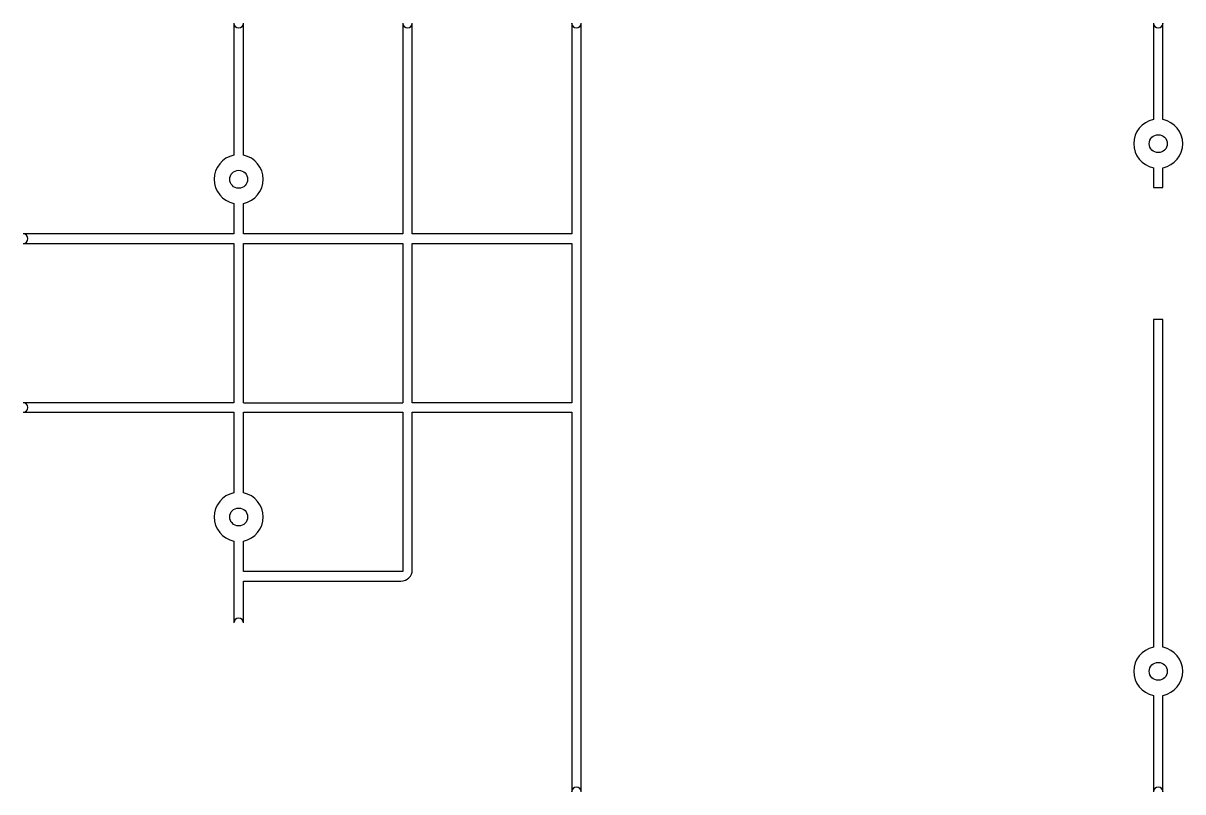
# Model space of a CAD drawing. Extents: x -5 to 127, y -82 to 5.
import ezdxf

# ---------------------------------------------------------------- set-up
doc = ezdxf.new("R2010")
doc.units = 0
doc.layers.add('MODELSKETCH_VISIBLE', color=7, linetype='CONTINUOUS')

msp = doc.modelspace()

# ---------------------------------------------------------------- linework, layer by layer
at = {"layer": 'MODELSKETCH_VISIBLE'}
for p, q in [((18.66, 5.3), (18.66, -9.71)), ((19.74, -9.71), (19.74, 5.3)), ((37.86, 5.3), (37.86, -18.66)), ((38.94, -18.66), (38.94, 5.3)), ((57.06, 5.3), (57.06, -18.66)), ((58.14, -82.1), (58.14, 5.3)), ((123.21, 5.3), (123.21, -5.66)), ((124.29, -5.66), (124.29, 5.3)), ((123.21, -11.14), (123.21, -13.4)), ((124.29, -13.4), (124.29, -11.14)), ((123.21, -13.4), (124.29, -13.4)), ((18.66, -15.19), (18.66, -18.66)), ((19.74, -18.66), (19.74, -15.19)), ((18.66, -18.66), (-5.3, -18.66)), ((-5.3, -19.74), (18.66, -19.74)), ((18.66, -19.74), (18.66, -37.86)), ((37.86, -18.66), (19.74, -18.66)), ((19.74, -37.86), (19.74, -19.74)), ((19.74, -19.74), (37.86, -19.74)), ((37.86, -19.74), (37.86, -37.86)), ((57.06, -18.66), (38.94, -18.66)), ((38.94, -19.74), (57.06, -19.74)), ((38.94, -37.86), (38.94, -19.74)), ((57.06, -19.74), (57.06, -37.86)), ((123.21, -28.4), (123.21, -65.66)), ((124.29, -28.4), (123.21, -28.4)), ((124.29, -65.66), (124.29, -28.4)), ((18.66, -37.86), (-5.3, -37.86)), ((19.74, -37.86), (37.86, -37.86)), ((57.06, -37.86), (38.94, -37.86)), ((-5.3, -38.94), (18.66, -38.94)), ((18.66, -38.94), (18.66, -48.11)), ((19.74, -48.11), (19.74, -38.94)), ((19.74, -38.94), (37.86, -38.94)), ((37.86, -38.94), (37.86, -57.06)), ((38.94, -38.94), (57.06, -38.94)), ((38.94, -56.85), (38.94, -38.94)), ((57.06, -38.94), (57.06, -82.1)), ((18.66, -53.59), (18.66, -62.9)), ((19.74, -57.06), (19.74, -53.59)), ((37.86, -57.06), (19.74, -57.06)), ((19.74, -62.9), (19.74, -58.14)), ((19.74, -58.14), (37.65, -58.14)), ((123.21, -71.14), (123.21, -82.1)), ((124.29, -82.1), (124.29, -71.14))]:
    msp.add_line(p, q, dxfattribs=at)
for centre in [(123.75, -8.4), (19.2, -12.45), (19.2, -50.85), (123.75, -68.4)]:
    msp.add_circle(centre, 1.02, dxfattribs=at)
for centre, radius, start, end in [((19.2, 5.3), 0.543, 180, 0), ((38.4, 5.3), 0.543, 180, 0), ((57.6, 5.3), 0.543, 180, 0), ((123.75, 5.3), 0.543, 180, 0), ((123.75, -8.4), 2.79, 101.2127, 258.7873), ((123.75, -8.4), 2.79, 281.2127, 78.7873), ((19.2, -12.45), 2.79, 101.2127, 258.7873), ((19.2, -12.45), 2.79, 281.2127, 78.7873), ((-5.3, -19.2), 0.543, 270, 90), ((-5.3, -38.4), 0.543, 270, 90), ((19.2, -50.85), 2.79, 101.2127, 258.7873), ((19.2, -50.85), 2.79, 281.2127, 78.7873), ((37.65, -56.85), 1.29, 270, 0), ((19.2, -62.9), 0.543, 0, 180), ((123.75, -68.4), 2.79, 101.2127, 258.7873), ((123.75, -68.4), 2.79, 281.2127, 78.7873), ((57.6, -82.1), 0.543, 0, 180), ((123.75, -82.1), 0.543, 0, 180)]:
    msp.add_arc(centre, radius, start, end, dxfattribs=at)

doc.saveas('drawing.dxf')
